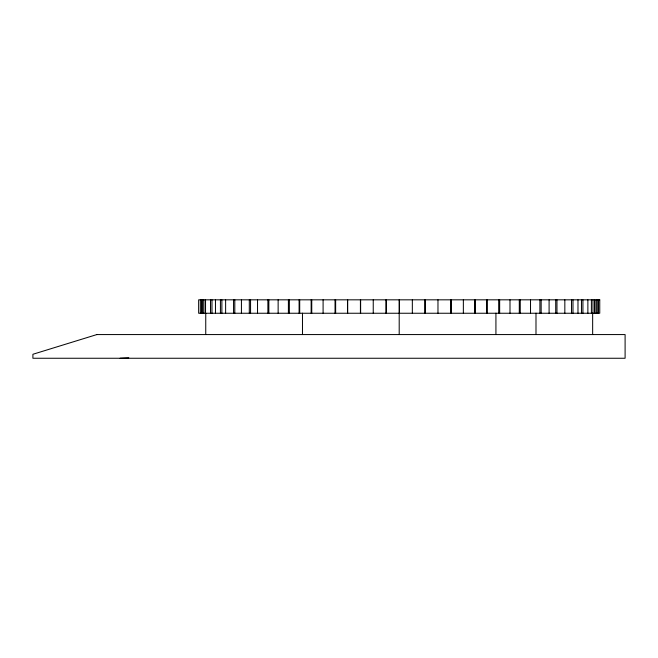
<?xml version="1.0" encoding="UTF-8"?>
<svg xmlns="http://www.w3.org/2000/svg" width="658" height="658" viewBox="0 0 658 658"><rect width="100%" height="100%" fill="white"/><g stroke="black" fill="none" stroke-linecap="round" stroke-linejoin="round"><path stroke-width="0.99" d="M120.093 358.256L128.787 357.779M598.188 299.826L598.188 313.249M598.048 299.826L598.048 313.249M596.362 299.826L596.362 313.249M594.791 299.826L594.791 313.249M594.676 299.826L594.676 313.249M592.973 299.826L592.973 313.249M592.652 313.175L592.652 334.568M591.402 299.826L591.402 313.249M587.874 299.826L587.874 313.249M582.922 299.826L582.922 313.249M581.466 299.826L581.466 313.249M577.979 299.826L577.979 313.249M572.986 299.826L572.986 313.249M571.522 299.826L571.522 313.249M564.835 299.826L564.835 313.249M556.964 299.826L556.964 313.249M555.714 299.826L555.714 313.249M549.093 299.826L549.093 313.249M541.156 299.826L541.156 313.249M539.905 299.826L539.905 313.249M535.99 313.175L535.99 334.568M530.521 299.826L530.521 313.249M520.256 299.826L520.256 313.249M519.294 299.826L519.294 313.249M509.999 299.826L509.999 313.249M499.652 299.826L499.652 313.249M498.69 299.826L498.69 313.249M495.926 313.175L495.926 334.568M487.249 299.826L487.249 313.249M486.64 299.826L486.64 313.249M475.298 299.826L475.298 313.249M474.698 299.826L474.698 313.249M463.355 299.826L463.355 313.249M451.306 299.826L451.306 313.249M450.697 299.826L450.697 313.249M437.973 299.826L437.973 313.249M425.158 299.826L425.158 313.249M424.953 299.826L424.953 313.249M412.336 299.826L412.336 313.249M399.406 299.826L399.406 313.249M399.2 299.826L399.2 334.568M386.271 299.826L386.271 313.249M386.065 299.826L386.065 313.249M373.242 299.826L373.242 313.249M360.625 299.826L360.625 313.249M360.419 299.826L360.419 313.249M347.695 299.826L347.695 313.249M347.49 299.826L347.49 313.249M335.646 299.826L335.646 313.249M335.045 299.826L335.045 313.249M323.094 299.826L323.094 313.249M311.752 299.826L311.752 313.249M311.152 299.826L311.152 313.249M302.474 313.175L302.474 334.568M299.703 299.826L299.703 313.249M299.102 299.826L299.102 313.249M289.356 299.826L289.356 313.249M288.393 299.826L288.393 313.249M278.137 299.826L278.137 313.249M268.842 299.826L268.842 313.249M267.88 299.826L267.88 313.249M257.533 299.826L257.533 313.249M250.558 299.826L250.558 313.249M249.3 299.826L249.3 313.249M241.428 299.826L241.428 313.249M234.807 299.826L234.807 313.249M233.557 299.826L233.557 313.249M225.62 299.826L225.62 313.249M221.878 299.826L221.878 313.249M220.422 299.826L220.422 313.249M215.47 299.826L215.47 313.249M211.983 299.826L211.983 313.249M210.527 299.826L210.527 313.249M205.748 313.175L205.748 334.568M205.535 299.826L205.535 313.249M205.288 299.826L205.288 313.249M203.725 299.826L203.725 313.249M202.039 299.826L202.039 313.249M201.916 299.826L201.916 313.249M200.353 299.826L200.353 313.249M96.866 334.568L32.9 354.275L32.9 358.256L625.1 358.256L625.1 334.568L96.866 334.568M599.751 299.826L198.65 299.826L198.65 313.249L599.751 313.249L599.751 299.826"/></g></svg>
